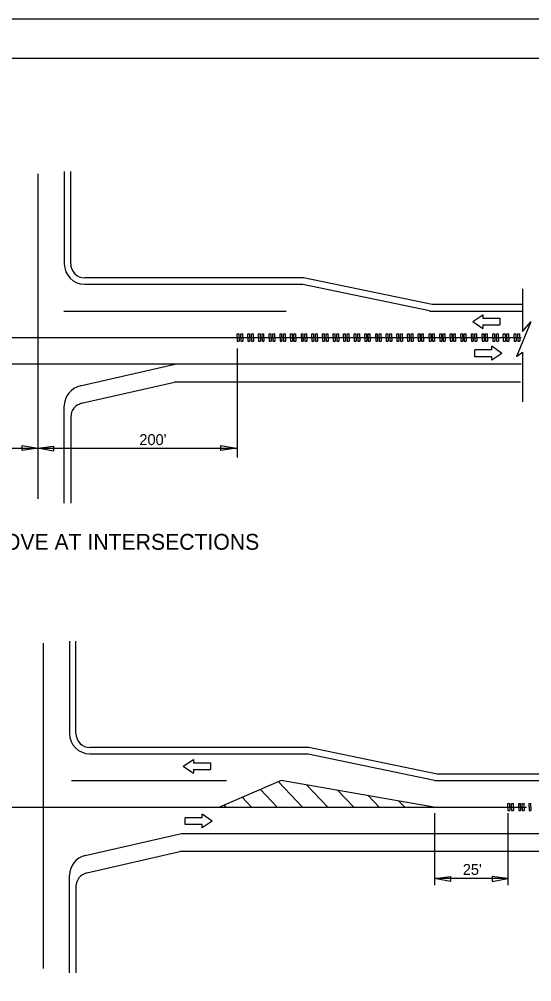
# Model space of a CAD drawing. Extents: x 0 to 2.83, y 0 to 1.83.
# Drawn here: x 0.951 to 1.502, y 0.8 to 1.833 of the extents above; entities that cross this region are included whole.
import ezdxf

# ---------------------------------------------------------------- set-up
doc = ezdxf.new("R2010")
doc.units = 0
for name, color, linetype in [('HS_Title', 7, 'Continuous'), ('SH_General_Details', 7, 'Continuous'), ('SH_Printer_Plotting_Border', 7, 'Continuous')]:
    doc.layers.add(name, color=color, linetype=linetype)

msp = doc.modelspace()

# ---------------------------------------------------------------- linework, layer by layer
at = {"layer": 'HS_Title'}
for p, q in [((0.9715, 1.6675), (0.9715, 1.3185)), ((0.9998, 1.6697), (0.9998, 1.5708)), ((1.0068, 1.5708), (1.0068, 1.6697)), ((1.0218, 1.5488), (1.256, 1.5488)), ((1.256, 1.5488), (1.3918, 1.5205)), ((1.4917, 1.5439), (1.4917, 1.498)), ((0.9994, 1.52), (1.238, 1.52)), ((1.3918, 1.52), (1.492, 1.52)), ((1.4384, 1.5089), (1.4493, 1.516)), ((1.4384, 1.5089), (1.4493, 1.5013)), ((1.4493, 1.516), (1.4493, 1.5125)), ((1.4493, 1.5125), (1.4675, 1.5125)), ((1.4675, 1.5125), (1.4675, 1.5052)), ((1.4493, 1.5052), (1.4675, 1.5052)), ((1.4493, 1.5052), (1.4493, 1.5013)), ((1.5006, 1.5085), (1.4854, 1.4711)), ((1.4917, 1.498), (1.5006, 1.5085)), ((0.2666, 1.4917), (1.4904, 1.4917)), ((1.1855, 1.4917), (1.1855, 1.4957)), ((1.1855, 1.4957), (1.1876, 1.4957)), ((1.1855, 1.4917), (1.1855, 1.4878)), ((1.1876, 1.4917), (1.1876, 1.4957)), ((1.1876, 1.4917), (1.1876, 1.4878)), ((1.1893, 1.4917), (1.1893, 1.4957)), ((1.1893, 1.4957), (1.1914, 1.4957)), ((1.1893, 1.4917), (1.1893, 1.4878)), ((1.1914, 1.4917), (1.1914, 1.4957)), ((1.1914, 1.4917), (1.1914, 1.4878)), ((1.1969, 1.4917), (1.1969, 1.4957)), ((1.1969, 1.4957), (1.199, 1.4957)), ((1.1969, 1.4917), (1.1969, 1.4878)), ((1.199, 1.4917), (1.199, 1.4957)), ((1.199, 1.4917), (1.199, 1.4878)), ((1.2007, 1.4917), (1.2007, 1.4957)), ((1.2007, 1.4957), (1.2028, 1.4957)), ((1.2007, 1.4917), (1.2007, 1.4878)), ((1.2028, 1.4917), (1.2028, 1.4957)), ((1.2028, 1.4917), (1.2028, 1.4878)), ((1.2083, 1.4917), (1.2083, 1.4957)), ((1.2083, 1.4957), (1.2104, 1.4957)), ((1.2083, 1.4917), (1.2083, 1.4878)), ((1.2104, 1.4917), (1.2104, 1.4957)), ((1.2104, 1.4917), (1.2104, 1.4878)), ((1.2121, 1.4917), (1.2121, 1.4957)), ((1.2121, 1.4957), (1.2142, 1.4957)), ((1.2121, 1.4917), (1.2121, 1.4878)), ((1.2142, 1.4917), (1.2142, 1.4957)), ((1.2142, 1.4917), (1.2142, 1.4878)), ((1.2198, 1.4917), (1.2198, 1.4957)), ((1.2198, 1.4957), (1.2219, 1.4957)), ((1.2198, 1.4917), (1.2198, 1.4878)), ((1.2219, 1.4917), (1.2219, 1.4957)), ((1.2219, 1.4917), (1.2219, 1.4878)), ((1.2236, 1.4917), (1.2236, 1.4957)), ((1.2236, 1.4957), (1.2257, 1.4957)), ((1.2236, 1.4917), (1.2236, 1.4878)), ((1.2257, 1.4917), (1.2257, 1.4957)), ((1.2257, 1.4917), (1.2257, 1.4878)), ((1.2314, 1.4917), (1.2314, 1.4957)), ((1.2314, 1.4957), (1.2335, 1.4957)), ((1.2314, 1.4917), (1.2314, 1.4878)), ((1.2335, 1.4917), (1.2335, 1.4957)), ((1.2335, 1.4917), (1.2335, 1.4878)), ((1.2352, 1.4917), (1.2352, 1.4957)), ((1.2352, 1.4957), (1.2373, 1.4957)), ((1.2352, 1.4917), (1.2352, 1.4878)), ((1.2373, 1.4917), (1.2373, 1.4957)), ((1.2373, 1.4917), (1.2373, 1.4878)), ((1.2426, 1.4917), (1.2426, 1.4957)), ((1.2426, 1.4957), (1.2447, 1.4957)), ((1.2426, 1.4917), (1.2426, 1.4878)), ((1.2447, 1.4917), (1.2447, 1.4957)), ((1.2447, 1.4917), (1.2447, 1.4878)), ((1.2464, 1.4917), (1.2464, 1.4957)), ((1.2464, 1.4957), (1.2485, 1.4957)), ((1.2464, 1.4917), (1.2464, 1.4878)), ((1.2485, 1.4917), (1.2485, 1.4957)), ((1.2485, 1.4917), (1.2485, 1.4878)), ((1.2543, 1.4917), (1.2543, 1.4957)), ((1.2543, 1.4957), (1.2564, 1.4957)), ((1.2543, 1.4917), (1.2543, 1.4878)), ((1.2564, 1.4917), (1.2564, 1.4957)), ((1.2564, 1.4917), (1.2564, 1.4878)), ((1.2581, 1.4917), (1.2581, 1.4957)), ((1.2581, 1.4957), (1.2602, 1.4957)), ((1.2581, 1.4917), (1.2581, 1.4878)), ((1.2602, 1.4917), (1.2602, 1.4957)), ((1.2602, 1.4917), (1.2602, 1.4878)), ((1.2656, 1.4917), (1.2656, 1.4957)), ((1.2656, 1.4957), (1.2677, 1.4957)), ((1.2656, 1.4917), (1.2656, 1.4878)), ((1.2677, 1.4917), (1.2677, 1.4957)), ((1.2677, 1.4917), (1.2677, 1.4878)), ((1.2694, 1.4917), (1.2694, 1.4957)), ((1.2694, 1.4957), (1.2715, 1.4957)), ((1.2694, 1.4917), (1.2694, 1.4878)), ((1.2715, 1.4917), (1.2715, 1.4957)), ((1.2715, 1.4917), (1.2715, 1.4878)), ((1.2771, 1.4917), (1.2771, 1.4957)), ((1.2771, 1.4957), (1.2792, 1.4957)), ((1.2771, 1.4917), (1.2771, 1.4878)), ((1.2792, 1.4917), (1.2792, 1.4957)), ((1.2792, 1.4917), (1.2792, 1.4878)), ((1.2808, 1.4917), (1.2808, 1.4957)), ((1.2808, 1.4957), (1.283, 1.4957)), ((1.2808, 1.4917), (1.2808, 1.4878)), ((1.283, 1.4917), (1.283, 1.4957)), ((1.283, 1.4917), (1.283, 1.4878)), ((1.2885, 1.4917), (1.2885, 1.4957)), ((1.2885, 1.4957), (1.2907, 1.4957)), ((1.2885, 1.4917), (1.2885, 1.4878)), ((1.2907, 1.4917), (1.2907, 1.4957)), ((1.2907, 1.4917), (1.2907, 1.4878)), ((1.2923, 1.4917), (1.2923, 1.4957)), ((1.2923, 1.4957), (1.2944, 1.4957)), ((1.2923, 1.4917), (1.2923, 1.4878)), ((1.2944, 1.4917), (1.2944, 1.4957)), ((1.2944, 1.4917), (1.2944, 1.4878)), ((1.2997, 1.4917), (1.2997, 1.4957)), ((1.2997, 1.4957), (1.3018, 1.4957)), ((1.2997, 1.4917), (1.2997, 1.4878)), ((1.3018, 1.4917), (1.3018, 1.4957)), ((1.3018, 1.4917), (1.3018, 1.4878)), ((1.3035, 1.4917), (1.3035, 1.4957)), ((1.3035, 1.4957), (1.3056, 1.4957)), ((1.3035, 1.4917), (1.3035, 1.4878)), ((1.3056, 1.4917), (1.3056, 1.4957)), ((1.3056, 1.4917), (1.3056, 1.4878)), ((1.3111, 1.4917), (1.3111, 1.4957)), ((1.3111, 1.4957), (1.3132, 1.4957)), ((1.3111, 1.4917), (1.3111, 1.4878)), ((1.3132, 1.4917), (1.3132, 1.4957)), ((1.3132, 1.4917), (1.3132, 1.4878)), ((1.3149, 1.4917), (1.3149, 1.4957)), ((1.3149, 1.4957), (1.317, 1.4957)), ((1.3149, 1.4917), (1.3149, 1.4878)), ((1.317, 1.4917), (1.317, 1.4957)), ((1.317, 1.4917), (1.317, 1.4878)), ((1.3224, 1.4917), (1.3224, 1.4957)), ((1.3224, 1.4957), (1.3245, 1.4957)), ((1.3224, 1.4917), (1.3224, 1.4878)), ((1.3245, 1.4917), (1.3245, 1.4957)), ((1.3245, 1.4917), (1.3245, 1.4878)), ((1.3262, 1.4917), (1.3262, 1.4957)), ((1.3262, 1.4957), (1.3283, 1.4957)), ((1.3262, 1.4917), (1.3262, 1.4878)), ((1.3283, 1.4917), (1.3283, 1.4957)), ((1.3283, 1.4917), (1.3283, 1.4878)), ((1.3341, 1.4917), (1.3341, 1.4957)), ((1.3341, 1.4957), (1.3362, 1.4957)), ((1.3341, 1.4917), (1.3341, 1.4878)), ((1.3362, 1.4917), (1.3362, 1.4957)), ((1.3362, 1.4917), (1.3362, 1.4878)), ((1.3379, 1.4917), (1.3379, 1.4957)), ((1.3379, 1.4957), (1.34, 1.4957)), ((1.3379, 1.4917), (1.3379, 1.4878)), ((1.34, 1.4917), (1.34, 1.4957)), ((1.34, 1.4917), (1.34, 1.4878)), ((1.3455, 1.4917), (1.3455, 1.4957)), ((1.3455, 1.4957), (1.3476, 1.4957)), ((1.3455, 1.4917), (1.3455, 1.4878)), ((1.3476, 1.4917), (1.3476, 1.4957)), ((1.3476, 1.4917), (1.3476, 1.4878)), ((1.3493, 1.4917), (1.3493, 1.4957)), ((1.3493, 1.4957), (1.3514, 1.4957)), ((1.3493, 1.4917), (1.3493, 1.4878)), ((1.3514, 1.4917), (1.3514, 1.4957)), ((1.3514, 1.4917), (1.3514, 1.4878)), ((1.3569, 1.4917), (1.3569, 1.4957)), ((1.3569, 1.4957), (1.359, 1.4957)), ((1.3569, 1.4917), (1.3569, 1.4878)), ((1.359, 1.4917), (1.359, 1.4957)), ((1.359, 1.4917), (1.359, 1.4878)), ((1.3607, 1.4917), (1.3607, 1.4957)), ((1.3607, 1.4957), (1.3628, 1.4957)), ((1.3607, 1.4917), (1.3607, 1.4878)), ((1.3628, 1.4917), (1.3628, 1.4957)), ((1.3628, 1.4917), (1.3628, 1.4878)), ((1.3683, 1.4917), (1.3683, 1.4957)), ((1.3683, 1.4957), (1.3704, 1.4957)), ((1.3683, 1.4917), (1.3683, 1.4878)), ((1.3704, 1.4917), (1.3704, 1.4957)), ((1.3704, 1.4917), (1.3704, 1.4878)), ((1.3721, 1.4917), (1.3721, 1.4957)), ((1.3721, 1.4957), (1.3742, 1.4957)), ((1.3721, 1.4917), (1.3721, 1.4878)), ((1.3742, 1.4917), (1.3742, 1.4957)), ((1.3742, 1.4917), (1.3742, 1.4878)), ((1.3797, 1.4917), (1.3797, 1.4957)), ((1.3797, 1.4957), (1.3818, 1.4957)), ((1.3797, 1.4917), (1.3797, 1.4878)), ((1.3818, 1.4917), (1.3818, 1.4957)), ((1.3818, 1.4917), (1.3818, 1.4878)), ((1.3834, 1.4917), (1.3834, 1.4957)), ((1.3834, 1.4957), (1.3856, 1.4957)), ((1.3834, 1.4917), (1.3834, 1.4878)), ((1.3856, 1.4917), (1.3856, 1.4957)), ((1.3856, 1.4917), (1.3856, 1.4878)), ((1.3914, 1.4917), (1.3914, 1.4957)), ((1.3914, 1.4957), (1.3935, 1.4957)), ((1.3914, 1.4917), (1.3914, 1.4878)), ((1.3935, 1.4917), (1.3935, 1.4957)), ((1.3935, 1.4917), (1.3935, 1.4878)), ((1.3952, 1.4917), (1.3952, 1.4957)), ((1.3952, 1.4957), (1.3973, 1.4957)), ((1.3952, 1.4917), (1.3952, 1.4878)), ((1.3973, 1.4917), (1.3973, 1.4957)), ((1.3973, 1.4917), (1.3973, 1.4878)), ((1.4029, 1.4917), (1.4029, 1.4957)), ((1.4029, 1.4957), (1.4051, 1.4957)), ((1.4029, 1.4917), (1.4029, 1.4878)), ((1.4051, 1.4917), (1.4051, 1.4957)), ((1.4051, 1.4917), (1.4051, 1.4878)), ((1.4067, 1.4917), (1.4067, 1.4957)), ((1.4067, 1.4957), (1.4088, 1.4957)), ((1.4067, 1.4917), (1.4067, 1.4878)), ((1.4088, 1.4917), (1.4088, 1.4957)), ((1.4088, 1.4917), (1.4088, 1.4878)), ((1.414, 1.4917), (1.414, 1.4957)), ((1.414, 1.4957), (1.4161, 1.4957)), ((1.414, 1.4917), (1.414, 1.4878)), ((1.4161, 1.4917), (1.4161, 1.4957)), ((1.4161, 1.4917), (1.4161, 1.4878)), ((1.4178, 1.4917), (1.4178, 1.4957)), ((1.4178, 1.4957), (1.4199, 1.4957)), ((1.4178, 1.4917), (1.4178, 1.4878)), ((1.4199, 1.4917), (1.4199, 1.4957)), ((1.4199, 1.4917), (1.4199, 1.4878)), ((1.4254, 1.4917), (1.4254, 1.4957)), ((1.4254, 1.4957), (1.4275, 1.4957)), ((1.4254, 1.4917), (1.4254, 1.4878)), ((1.4275, 1.4917), (1.4275, 1.4957)), ((1.4275, 1.4917), (1.4275, 1.4878)), ((1.4292, 1.4917), (1.4292, 1.4957)), ((1.4292, 1.4957), (1.4313, 1.4957)), ((1.4292, 1.4917), (1.4292, 1.4878)), ((1.4313, 1.4917), (1.4313, 1.4957)), ((1.4313, 1.4917), (1.4313, 1.4878)), ((1.4368, 1.4917), (1.4368, 1.4957)), ((1.4368, 1.4957), (1.4389, 1.4957)), ((1.4368, 1.4917), (1.4368, 1.4878)), ((1.4389, 1.4917), (1.4389, 1.4957)), ((1.4389, 1.4917), (1.4389, 1.4878)), ((1.4406, 1.4917), (1.4406, 1.4957)), ((1.4406, 1.4957), (1.4427, 1.4957)), ((1.4406, 1.4917), (1.4406, 1.4878)), ((1.4427, 1.4917), (1.4427, 1.4957)), ((1.4427, 1.4917), (1.4427, 1.4878)), ((1.4483, 1.4917), (1.4483, 1.4957)), ((1.4483, 1.4957), (1.4504, 1.4957)), ((1.4483, 1.4917), (1.4483, 1.4878)), ((1.4504, 1.4917), (1.4504, 1.4957)), ((1.4504, 1.4917), (1.4504, 1.4878)), ((1.4521, 1.4917), (1.4521, 1.4957)), ((1.4521, 1.4957), (1.4542, 1.4957)), ((1.4521, 1.4917), (1.4521, 1.4878)), ((1.4542, 1.4917), (1.4542, 1.4957)), ((1.4542, 1.4917), (1.4542, 1.4878)), ((1.46, 1.4917), (1.46, 1.4957)), ((1.46, 1.4957), (1.4621, 1.4957)), ((1.46, 1.4917), (1.46, 1.4878)), ((1.4621, 1.4917), (1.4621, 1.4957)), ((1.4621, 1.4917), (1.4621, 1.4878)), ((1.4637, 1.4917), (1.4637, 1.4957)), ((1.4637, 1.4957), (1.4658, 1.4957)), ((1.4637, 1.4917), (1.4637, 1.4878)), ((1.4658, 1.4917), (1.4658, 1.4957)), ((1.4658, 1.4917), (1.4658, 1.4878)), ((1.4711, 1.4917), (1.4711, 1.4957)), ((1.4711, 1.4957), (1.4733, 1.4957)), ((1.4711, 1.4917), (1.4711, 1.4878)), ((1.4733, 1.4917), (1.4733, 1.4957)), ((1.4733, 1.4917), (1.4733, 1.4878)), ((1.4749, 1.4917), (1.4749, 1.4957)), ((1.4749, 1.4957), (1.477, 1.4957)), ((1.4749, 1.4917), (1.4749, 1.4878)), ((1.477, 1.4917), (1.477, 1.4957)), ((1.477, 1.4917), (1.477, 1.4878)), ((1.4828, 1.4917), (1.4828, 1.4957)), ((1.4828, 1.4957), (1.4849, 1.4957)), ((1.4828, 1.4917), (1.4828, 1.4878)), ((1.4849, 1.4917), (1.4849, 1.4957)), ((1.4849, 1.4917), (1.4849, 1.4878)), ((1.4866, 1.4917), (1.4866, 1.4957)), ((1.4866, 1.4957), (1.4887, 1.4957)), ((1.4866, 1.4917), (1.4866, 1.4878)), ((1.4887, 1.4917), (1.4887, 1.4957)), ((1.4887, 1.4917), (1.4887, 1.4878)), ((1.1855, 1.4878), (1.1876, 1.4878)), ((1.1855, 1.4799), (1.1855, 1.363)), ((1.1893, 1.4878), (1.1914, 1.4878)), ((1.1969, 1.4878), (1.199, 1.4878)), ((1.2007, 1.4878), (1.2028, 1.4878)), ((1.2083, 1.4878), (1.2104, 1.4878)), ((1.2121, 1.4878), (1.2142, 1.4878)), ((1.2198, 1.4878), (1.2219, 1.4878)), ((1.2236, 1.4878), (1.2257, 1.4878)), ((1.2314, 1.4878), (1.2335, 1.4878)), ((1.2352, 1.4878), (1.2373, 1.4878)), ((1.2426, 1.4878), (1.2447, 1.4878)), ((1.2464, 1.4878), (1.2485, 1.4878)), ((1.2543, 1.4878), (1.2564, 1.4878)), ((1.2581, 1.4878), (1.2602, 1.4878)), ((1.2656, 1.4878), (1.2677, 1.4878)), ((1.2694, 1.4878), (1.2715, 1.4878)), ((1.2771, 1.4878), (1.2792, 1.4878)), ((1.2808, 1.4878), (1.283, 1.4878)), ((1.2885, 1.4878), (1.2907, 1.4878)), ((1.2923, 1.4878), (1.2944, 1.4878)), ((1.2997, 1.4878), (1.3018, 1.4878)), ((1.3035, 1.4878), (1.3056, 1.4878)), ((1.3111, 1.4878), (1.3132, 1.4878)), ((1.3149, 1.4878), (1.317, 1.4878)), ((1.3224, 1.4878), (1.3245, 1.4878)), ((1.3262, 1.4878), (1.3283, 1.4878)), ((1.3341, 1.4878), (1.3362, 1.4878)), ((1.3379, 1.4878), (1.34, 1.4878)), ((1.3455, 1.4878), (1.3476, 1.4878)), ((1.3493, 1.4878), (1.3514, 1.4878)), ((1.3569, 1.4878), (1.359, 1.4878)), ((1.3607, 1.4878), (1.3628, 1.4878)), ((1.3683, 1.4878), (1.3704, 1.4878)), ((1.3721, 1.4878), (1.3742, 1.4878)), ((1.3797, 1.4878), (1.3818, 1.4878)), ((1.3834, 1.4878), (1.3856, 1.4878)), ((1.3914, 1.4878), (1.3935, 1.4878)), ((1.3952, 1.4878), (1.3973, 1.4878)), ((1.4029, 1.4878), (1.4051, 1.4878)), ((1.4067, 1.4878), (1.4088, 1.4878)), ((1.414, 1.4878), (1.4161, 1.4878)), ((1.4178, 1.4878), (1.4199, 1.4878)), ((1.4254, 1.4878), (1.4275, 1.4878)), ((1.4292, 1.4878), (1.4313, 1.4878)), ((1.4368, 1.4878), (1.4389, 1.4878)), ((1.4587, 1.4783), (1.4404, 1.4783)), ((1.4404, 1.471), (1.4404, 1.4783)), ((1.4406, 1.4878), (1.4427, 1.4878)), ((1.4483, 1.4878), (1.4504, 1.4878)), ((1.4521, 1.4878), (1.4542, 1.4878)), ((1.4695, 1.4746), (1.4587, 1.4822)), ((1.4587, 1.4783), (1.4587, 1.4822)), ((1.46, 1.4878), (1.4621, 1.4878)), ((1.4637, 1.4878), (1.4658, 1.4878)), ((1.4711, 1.4878), (1.4733, 1.4878)), ((1.4749, 1.4878), (1.477, 1.4878)), ((1.4828, 1.4878), (1.4849, 1.4878)), ((1.4866, 1.4878), (1.4887, 1.4878)), ((1.4587, 1.471), (1.4404, 1.471)), ((1.4695, 1.4746), (1.4587, 1.4675)), ((1.4587, 1.4675), (1.4587, 1.471)), ((1.4854, 1.4711), (1.4917, 1.4759)), ((1.4917, 1.4759), (1.4917, 1.4225)), ((0.2634, 1.4635), (1.4904, 1.4635)), ((1.0169, 1.4397), (1.1201, 1.4635)), ((1.0184, 1.421), (1.1183, 1.4438)), ((1.4894, 1.4438), (1.1183, 1.4438)), ((0.9998, 1.3137), (0.9998, 1.4182)), ((1.0068, 1.4064), (1.0068, 1.3137)), ((0.7583, 1.3727), (0.9715, 1.3727)), ((0.9715, 1.3727), (1.1847, 1.3727)), ((0.9771, 1.1634), (0.9771, 0.8144)), ((1.0054, 1.1656), (1.0054, 1.0666)), ((1.0123, 1.0666), (1.0123, 1.1656)), ((1.1275, 1.0316), (1.1384, 1.0387)), ((1.1384, 1.0387), (1.1384, 1.0352)), ((1.1384, 1.0352), (1.1566, 1.0352)), ((1.1566, 1.0352), (1.1566, 1.028)), ((1.1275, 1.0316), (1.1384, 1.0241)), ((1.1384, 1.028), (1.1566, 1.028)), ((1.1384, 1.028), (1.1384, 1.0241)), ((1.0076, 1.0159), (1.1739, 1.0159)), ((1.2327, 1.0159), (1.1664, 0.9876)), ((1.2556, 0.9876), (1.2296, 1.0146)), ((1.3964, 0.9876), (1.2327, 1.0159)), ((1.2283, 0.9876), (1.2103, 1.0063)), ((1.2829, 0.9876), (1.2602, 1.0111)), ((1.3105, 0.9876), (1.2933, 1.0054)), ((1.2008, 0.9876), (1.1907, 0.9981)), ((1.3377, 0.9876), (1.326, 0.9998)), ((1.3653, 0.9876), (1.3591, 0.994)), ((0.2721, 0.9876), (1.496, 0.9876)), ((1.1735, 0.9876), (1.1715, 0.9898)), ((1.4761, 0.9876), (1.4761, 0.9915)), ((1.4761, 0.9915), (1.4782, 0.9915)), ((1.4761, 0.9876), (1.4761, 0.9837)), ((1.4761, 0.9837), (1.4782, 0.9837)), ((1.4782, 0.9876), (1.4782, 0.9915)), ((1.4782, 0.9876), (1.4782, 0.9837)), ((1.4798, 0.9876), (1.4798, 0.9915)), ((1.4798, 0.9915), (1.482, 0.9915)), ((1.4798, 0.9876), (1.4798, 0.9837)), ((1.4798, 0.9837), (1.482, 0.9837)), ((1.482, 0.9876), (1.482, 0.9915)), ((1.482, 0.9876), (1.482, 0.9837)), ((1.4876, 0.9876), (1.4876, 0.9915)), ((1.4876, 0.9915), (1.4897, 0.9915)), ((1.4876, 0.9876), (1.4876, 0.9837)), ((1.4876, 0.9837), (1.4897, 0.9837)), ((1.4897, 0.9876), (1.4897, 0.9915)), ((1.4897, 0.9876), (1.4897, 0.9837)), ((1.4914, 0.9876), (1.4914, 0.9915)), ((1.4914, 0.9915), (1.4935, 0.9915)), ((1.4914, 0.9876), (1.4914, 0.9837)), ((1.4914, 0.9837), (1.4935, 0.9837)), ((1.4935, 0.9876), (1.4935, 0.9915)), ((1.4935, 0.9876), (1.4935, 0.9837)), ((1.4987, 0.9876), (1.4987, 0.9915)), ((1.4987, 0.9915), (1.5008, 0.9915)), ((1.4987, 0.9876), (1.4987, 0.9837)), ((1.4987, 0.9837), (1.5008, 0.9837)), ((1.5008, 0.9876), (1.5008, 0.9915)), ((1.5008, 0.9876), (1.5008, 0.9837)), ((1.1478, 0.976), (1.1295, 0.976)), ((1.1295, 0.9687), (1.1295, 0.976)), ((1.1587, 0.9724), (1.1478, 0.9799)), ((1.1478, 0.976), (1.1478, 0.9799)), ((1.1587, 0.9724), (1.1478, 0.9652)), ((1.3974, 0.9811), (1.3974, 0.9036)), ((1.476, 0.9811), (1.476, 0.9036)), ((1.1478, 0.9687), (1.1295, 0.9687)), ((1.1478, 0.9652), (1.1478, 0.9687)), ((1.0224, 0.9355), (1.1256, 0.9593)), ((1.1256, 0.9593), (1.5618, 0.9593)), ((1.024, 0.9168), (1.1238, 0.9397)), ((1.5615, 0.9397), (1.1238, 0.9397)), ((1.0054, 0.8096), (1.0054, 0.9141)), ((1.476, 0.9107), (1.3974, 0.9107)), ((1.0123, 0.9022), (1.0123, 0.8096))]:
    msp.add_line(p, q, dxfattribs=at)
for points in [[(1.492, 1.527), (1.3947, 1.527), (1.2567, 1.5557), (1.0218, 1.5557)], [(1.5619, 1.0228), (1.4002, 1.0228), (1.2623, 1.0516), (1.0274, 1.0516)], [(1.0274, 1.0446), (1.2615, 1.0446), (1.3974, 1.0163), (1.3974, 1.0159), (1.5625, 1.0159)]]:
    msp.add_lwpolyline(points, dxfattribs=at)
for points in [[(0.9546, 1.3703), (0.9546, 1.3756), (0.9715, 1.3727)], [(0.9884, 1.375), (0.9884, 1.3697), (0.9715, 1.3727)], [(1.1678, 1.3703), (1.1678, 1.3756), (1.1847, 1.3727)], [(1.4143, 0.9131), (1.4143, 0.9077), (1.3974, 0.9107)], [(1.4591, 0.9131), (1.4591, 0.9077), (1.476, 0.9107)]]:
    msp.add_lwpolyline(points, close=True, dxfattribs=at)
for centre, radius, start, end in [((1.0218, 1.5708), 0.022, 180, 270), ((1.0218, 1.5708), 0.0151, 180, 270), ((1.0218, 1.4182), 0.022, 102.9802, 180), ((1.0218, 1.4064), 0.015, 102.8801, 180), ((1.0274, 1.0666), 0.022, 180, 270), ((1.0274, 1.0666), 0.0151, 180, 270), ((1.0274, 0.9141), 0.022, 102.9802, 180), ((1.0273, 0.9022), 0.015, 102.8801, 180)]:
    msp.add_arc(centre, radius, start, end, dxfattribs=at)
at = {"layer": 'SH_General_Details'}
msp.add_line((2.8333, 1.8333), (0, 1.8333), dxfattribs=at)
msp.add_lwpolyline([(0.1667, 1.7917), (2.7917, 1.7917), (2.7917, 0.0417), (0.1667, 0.0417)], close=True, dxfattribs=at)
at = {"layer": 'SH_Printer_Plotting_Border'}
msp.add_lwpolyline([(0, 0), (2.8333, 0), (2.8333, 1.8333), (0, 1.8333)], close=True, dxfattribs=at)

# ---------------------------------------------------------------- texts
at = {"layer": 'HS_Title'}
for s, height, p in [("200'", 0.0117, (1.0804, 1.3762)), ('CENTER LINE GROOVE AT INTERSECTIONS', 0.017, (0.7266, 1.2638)), ("25'", 0.0117, (1.4276, 0.9147))]:
    msp.add_text(s, height=height, dxfattribs=at).set_placement(p)

doc.saveas('drawing.dxf')
